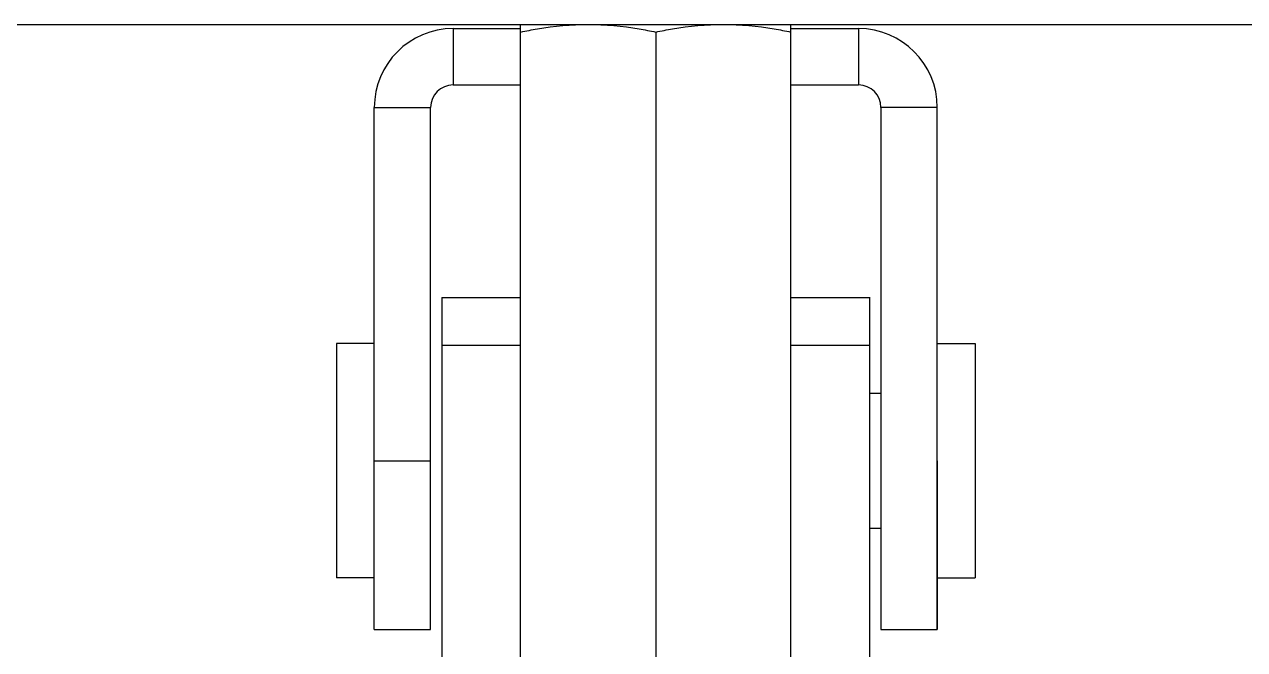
# Model space of a CAD drawing. Extents: x 27938 to 1507990, y 110129 to 923079.
# Drawn here: x 639581 to 640545, y 369044 to 369538 of the extents above; entities that cross this region are included whole.
import ezdxf

# ---------------------------------------------------------------- set-up
doc = ezdxf.new("R2010")
doc.units = 0
doc.header["$LTSCALE"] = 1000
doc.header["$MEASUREMENT"] = 0
doc.layers.add('BZ', color=2, linetype='Continuous')

msp = doc.modelspace()

# ---------------------------------------------------------------- linework, layer by layer
at = {"linetype": 'Continuous'}
for p, q in [((639919.74, 369534.64), (639919.74, 369490.15)), ((639919.74, 369534.64), (639973.12, 369534.64)), ((639973.12, 369004.08), (639973.12, 369537.93)), ((639973.12, 369537.93), (640186.66, 369537.93)), ((640079.89, 369531.92), (640079.89, 369010.09)), ((640186.66, 369004.08), (640186.66, 369537.93)), ((640186.66, 369534.64), (640240.05, 369534.64)), ((640240.05, 369534.64), (640240.05, 369490.15)), ((639919.74, 369490.15), (639973.12, 369490.15)), ((640186.66, 369490.15), (640240.05, 369490.15)), ((639857.45, 369059.9), (639857.45, 369472.36)), ((639857.45, 369472.36), (639901.94, 369472.36)), ((639901.94, 369059.9), (639901.94, 369472.36)), ((640257.84, 369472.36), (640257.84, 369059.9)), ((640302.33, 369472.36), (640257.84, 369472.36)), ((640302.33, 369059.9), (640302.33, 369472.36)), ((639910.84, 369322.37), (639910.84, 368979.45)), ((639910.84, 369322.37), (639973.12, 369322.37)), ((640186.66, 369322.37), (640248.94, 369322.37)), ((640248.94, 368979.45), (640248.94, 369322.38)), ((639857.45, 369285.82), (639827.67, 369285.82)), ((639910.84, 369284.58), (639973.12, 369284.58)), ((640186.66, 369284.58), (640248.94, 369284.58)), ((640302.33, 369285.82), (640332.12, 369285.82)), ((640248.94, 369246.74), (640257.84, 369246.74)), ((639857.45, 369193.36), (639901.94, 369193.36)), ((640302.33, 369193.36), (640302.33, 369059.9)), ((640248.94, 369140.14), (640257.84, 369140.14)), ((639857.45, 369100.89), (639827.67, 369100.89)), ((640302.33, 369100.89), (640332.12, 369100.89)), ((639857.45, 369059.9), (639901.94, 369059.9)), ((640257.84, 369059.9), (640302.33, 369059.9))]:
    msp.add_line(p, q, dxfattribs=at)
for p, q in [((639827.67, 369285.82), (639827.67, 369100.89)), ((640332.12, 369285.82), (640332.12, 369100.89))]:
    msp.add_line(p, q)
for centre, radius, start, end in [((639919.74, 369472.36), 62.28, 90, 180), ((640240.05, 369472.36), 62.28, 0, 90), ((639919.74, 369472.36), 17.79, 90, 180), ((640240.05, 369472.36), 17.79, 0, 90)]:
    msp.add_arc(centre, radius, start, end, dxfattribs=at)
for points, knots in [([(639973.12, 369531.92), (639977.52, 369532.84), (639995.12, 369536.21), (640013.08, 369537.93), (640026.51, 369537.93)], [0, 0, 0, 0, 0.250789, 1, 1, 1, 1]), ([(640026.51, 369537.93), (640039.94, 369537.93), (640057.89, 369536.21), (640075.49, 369532.84), (640079.89, 369531.92)], [0, 0, 0, 0, 0.749211, 1, 1, 1, 1]), ([(640079.89, 369531.92), (640084.29, 369532.84), (640101.89, 369536.21), (640119.85, 369537.93), (640133.28, 369537.93)], [0, 0, 0, 0, 0.250789, 1, 1, 1, 1]), ([(640133.28, 369537.93), (640146.71, 369537.93), (640164.66, 369536.21), (640182.26, 369532.84), (640186.66, 369531.92)], [0, 0, 0, 0, 0.749211, 1, 1, 1, 1])]:
    msp.add_open_spline(points, degree=3, knots=knots, dxfattribs=at)
at = {"layer": 'BZ'}
msp.add_line((636700.71, 369537.93), (651280.71, 369537.93), dxfattribs=at)

doc.saveas('drawing.dxf')
